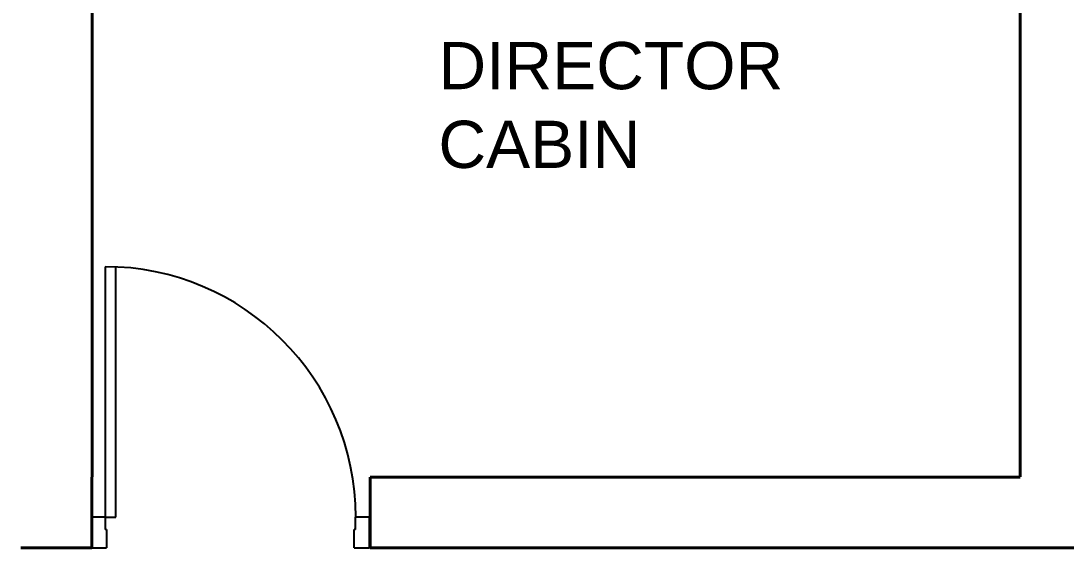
# Model space of a CAD drawing. Header units: metres. Extents: x -353 to 1688, y -477 to 135.
# Drawn here: x -300.393 to -297.015, y -224.72 to -223.015 of the extents above; entities that cross this region are included whole.
import ezdxf

# ---------------------------------------------------------------- set-up
doc = ezdxf.new("R2010")
doc.units = ezdxf.units.M
doc.header["$MEASUREMENT"] = 0
doc.layers.add('door space', color=1, linetype='Continuous')
doc.layers.add('TEXT', color=141, linetype='Continuous', plot=False)
doc.layers.add('WALL', color=2, linetype='Continuous', lineweight=40)
doc.styles.get("Standard").update_dxf_attribs({"font": 'arial.ttf'})

msp = doc.modelspace()

# ---------------------------------------------------------------- linework, layer by layer
at = {"layer": 'Defpoints'}
msp.add_line((-300.1627, -224.489), (-300.1627, -224.489), dxfattribs=at)
msp.add_line((-300.1627, -224.489), (-300.1627, -224.489), dxfattribs=at)
msp.add_line((-300.1627, -224.489), (-300.1627, -224.489), dxfattribs=at)
at = {"layer": 'door space'}
for p, q in [((-300.12072, -223.80966), (-300.12072, -224.61966)), ((-300.08572, -224.61966), (-300.08572, -223.80966)), ((-300.12072, -224.61966), (-300.16572, -224.61966)), ((-300.16572, -224.61966), (-300.16572, -224.71966)), ((-300.12072, -224.61966), (-300.08572, -224.61966)), ((-300.12072, -224.61966), (-300.12072, -224.65966)), ((-299.26572, -224.61966), (-299.31072, -224.61966)), ((-299.31072, -224.65966), (-299.31072, -224.61966)), ((-299.26572, -224.71966), (-299.26572, -224.61966)), ((-300.11572, -224.65966), (-300.12072, -224.65966)), ((-300.11572, -224.65966), (-300.11572, -224.71966)), ((-299.31072, -224.65966), (-299.31572, -224.65966)), ((-299.31572, -224.71966), (-299.31572, -224.65966)), ((-300.16572, -224.71966), (-300.11572, -224.71966)), ((-299.31572, -224.71966), (-299.26572, -224.71966))]:
    msp.add_line(p, q, dxfattribs=at)
msp.add_ellipse((-300.12072, -224.61966), major_axis=(-0.57276, 0.57276), ratio=1, start_param=3.9269908, end_param=5.4977871, dxfattribs=at)
at = {"layer": 'WALL'}
for p, q in [((-300.1627, -221.259), (-300.1627, -224.489)), ((-297.1627, -221.359), (-297.1627, -224.489)), ((-300.1634, -224.49004), (-300.1634, -224.72004)), ((-299.2634, -224.72004), (-299.2634, -224.49004)), ((-299.2634, -224.49004), (-297.1627, -224.49004)), ((-300.1634, -224.719), (-300.3927, -224.719)), ((-296.93368, -224.719), (-299.2634, -224.719))]:
    msp.add_line(p, q, dxfattribs=at)

# ---------------------------------------------------------------- texts
at = {"layer": 'TEXT', "insert": (-299.04323, -223.0828), "char_height": 0.1527823, "attachment_point": 1}
msp.add_mtext_dynamic_manual_height_columns('DIRECTOR CABIN', width=0.1302692, gutter_width=0.76391, heights=[0], dxfattribs=at)

doc.saveas('drawing.dxf')
